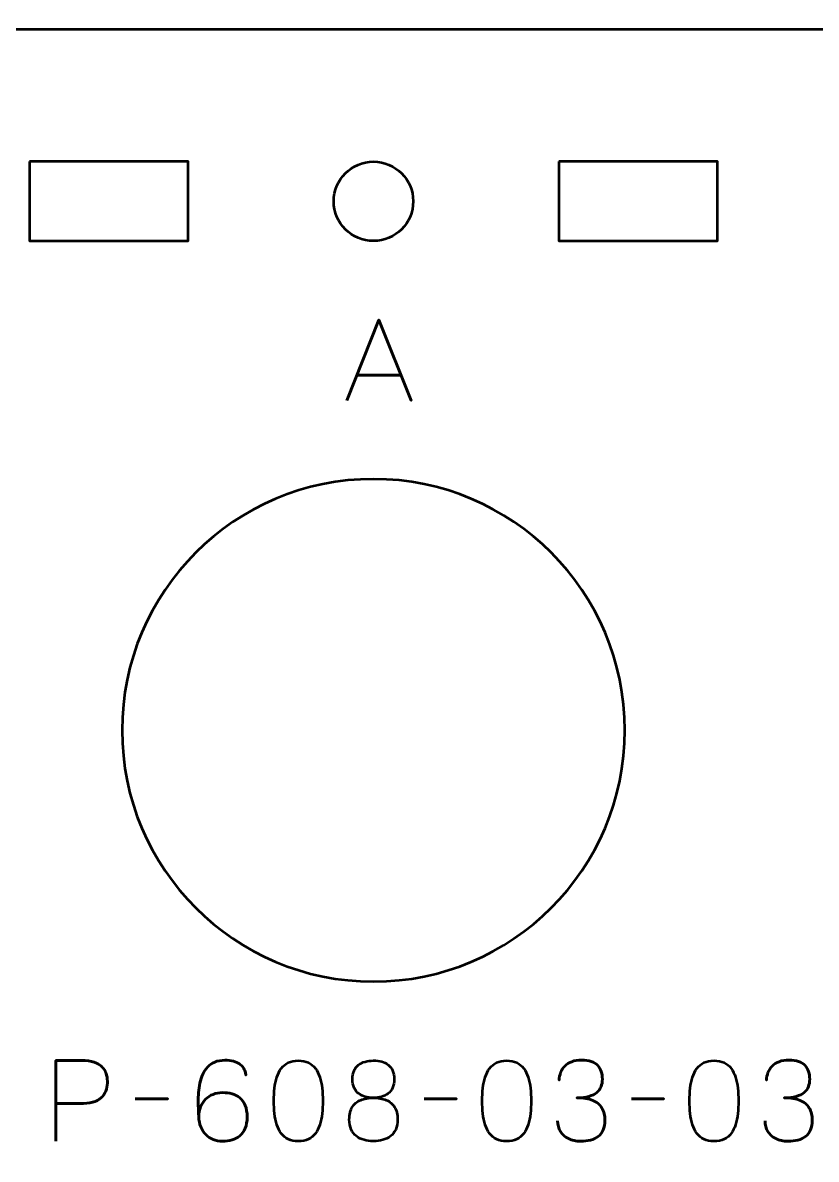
# Model space of a CAD drawing. Header units: centimetres. Extents: x -21 to 0, y -29.7 to 0.
# Drawn here: x -6.825 to -3.827, y -27.172 to -22.875 of the extents above; entities that cross this region are included whole.
import ezdxf

# ---------------------------------------------------------------- set-up
doc = ezdxf.new("R2010")
doc.units = ezdxf.units.CM
doc.header["$MEASUREMENT"] = 0
doc.layers.add('Layer 1', color=7, linetype='Continuous')

msp = doc.modelspace()

# ---------------------------------------------------------------- linework, layer by layer
at = {"layer": 'Layer 1', "lineweight": 53}
msp.add_ellipse((-5.49998, -23.55), major_axis=(0, 0.15), ratio=1, dxfattribs=at)
at = {"layer": 'Layer 1', "color": 1, "lineweight": 53}
msp.add_open_spline([(-21.00003, -29.19995), (-21.00003, -29.19995), (-21.00003, -1.69992), (-21.00003, -1.69992), (-21.00003, -1.69992), (-21.00003, -1.61709), (-20.93286, -1.54992), (-20.85003, -1.54992), (-20.85003, -1.54992), (-20.7672, -1.54992), (-20.70003, -1.48275), (-20.70003, -1.39992), (-20.70003, -1.39992), (-20.70003, -1.31709), (-20.7672, -1.24992), (-20.85003, -1.24992), (-20.85003, -1.24992), (-20.93286, -1.24992), (-21.00003, -1.18275), (-21.00003, -1.09992), (-21.00003, -1.09992), (-21.00003, -1.09992), (-21.00003, -0.49992), (-21.00003, -0.49992), (-21.00003, -0.49992), (-21.00003, -0.22295), (-20.77694, 0.00004), (-20.49994, 0.00004), (-20.49994, 0.00004), (-20.49994, 0.00004), (-0.50008, 0.00004), (-0.50008, 0.00004), (-0.50008, 0.00004), (-0.22294, 0.00004), (0.00002, -0.22295), (0.00002, -0.49992), (0.00002, -0.49992), (0.00002, -0.49992), (0.00002, -29.19995), (0.00002, -29.19995), (0.00002, -29.19995), (0.00002, -29.47695), (-0.22294, -29.70004), (-0.50008, -29.70004), (-0.50008, -29.70004), (-0.50008, -29.70004), (-20.49994, -29.70004), (-20.49994, -29.70004), (-20.49994, -29.70004), (-20.77694, -29.70004), (-21.00003, -29.47695), (-21.00003, -29.19995)], degree=3, knots=[0, 0, 0, 0, 0.0769231, 0.0769231, 0.0769231, 0.0769231, 0.1538462, 0.1538462, 0.1538462, 0.1538462, 0.2307692, 0.2307692, 0.2307692, 0.2307692, 0.3076923, 0.3076923, 0.3076923, 0.3076923, 0.3846154, 0.3846154, 0.3846154, 0.3846154, 0.4615385, 0.4615385, 0.4615385, 0.4615385, 0.5384615, 0.5384615, 0.5384615, 0.5384615, 0.6153846, 0.6153846, 0.6153846, 0.6153846, 0.6923077, 0.6923077, 0.6923077, 0.6923077, 0.7692308, 0.7692308, 0.7692308, 0.7692308, 0.8461538, 0.8461538, 0.8461538, 0.8461538, 0.9230769, 0.9230769, 0.9230769, 0.9230769, 1, 1, 1, 1], dxfattribs=at)
at = {"layer": 'Layer 1', "color": 3, "lineweight": 53}
msp.add_open_spline([(-7.64993, -22.89997), (-7.64993, -22.89997), (-3.35006, -22.89997), (-3.35006, -22.89997), (-3.35006, -22.89997), (-3.07292, -22.89997), (-2.84996, -23.12306), (-2.84996, -23.40006), (-2.84996, -23.40006), (-2.84996, -23.40006), (-2.84996, -27.69993), (-2.84996, -27.69993), (-2.84996, -27.69993), (-2.84996, -27.97707), (-3.07292, -28.20003), (-3.35006, -28.20003), (-3.35006, -28.20003), (-3.35006, -28.20003), (-7.64993, -28.20003), (-7.64993, -28.20003), (-7.64993, -28.20003), (-7.92693, -28.20003), (-8.15002, -27.97707), (-8.15002, -27.69993), (-8.15002, -27.69993), (-8.15002, -27.69993), (-8.15002, -23.40006), (-8.15002, -23.40006), (-8.15002, -23.40006), (-8.15002, -23.12306), (-7.92693, -22.89997), (-7.64993, -22.89997)], degree=3, knots=[0, 0, 0, 0, 0.125, 0.125, 0.125, 0.125, 0.25, 0.25, 0.25, 0.25, 0.375, 0.375, 0.375, 0.375, 0.5, 0.5, 0.5, 0.5, 0.625, 0.625, 0.625, 0.625, 0.75, 0.75, 0.75, 0.75, 0.875, 0.875, 0.875, 0.875, 1, 1, 1, 1], dxfattribs=at)
at = {"layer": 'Layer 1', "lineweight": 53}
for points in [[(-6.79998, -23.40006), (-6.79998, -23.40006), (-6.19997, -23.40006), (-6.19997, -23.40006), (-6.19997, -23.40006), (-6.19997, -23.40006), (-6.19997, -23.70007), (-6.19997, -23.70007), (-6.19997, -23.70007), (-6.19997, -23.70007), (-6.79998, -23.70007), (-6.79998, -23.70007), (-6.79998, -23.70007), (-6.79998, -23.70007), (-6.79998, -23.40006), (-6.79998, -23.40006)], [(-4.80001, -23.40006), (-4.80001, -23.40006), (-4.20001, -23.40006), (-4.20001, -23.40006), (-4.20001, -23.40006), (-4.20001, -23.40006), (-4.20001, -23.70007), (-4.20001, -23.70007), (-4.20001, -23.70007), (-4.20001, -23.70007), (-4.80001, -23.70007), (-4.80001, -23.70007), (-4.80001, -23.70007), (-4.80001, -23.70007), (-4.80001, -23.40006), (-4.80001, -23.40006)], [(-5.49999, -24.6), (-4.9754, -24.6), (-4.54999, -25.02541), (-4.54999, -25.55), (-4.54999, -25.55), (-4.54999, -26.07459), (-4.9754, -26.5), (-5.49999, -26.5), (-5.49999, -26.5), (-6.02458, -26.5), (-6.44999, -26.07459), (-6.44999, -25.55), (-6.44999, -25.55), (-6.44999, -25.02541), (-6.02458, -24.6), (-5.49999, -24.6)]]:
    msp.add_open_spline(points, degree=3, knots=[0, 0, 0, 0, 0.25, 0.25, 0.25, 0.25, 0.5, 0.5, 0.5, 0.5, 0.75, 0.75, 0.75, 0.75, 1, 1, 1, 1], dxfattribs=at)
at = {"layer": 'Layer 1', "color": 5, "lineweight": 53}
for points, knots in [([(-5.60015, -24.30342), (-5.60015, -24.30342), (-5.47908, -23.9982), (-5.47908, -23.9982), (-5.47908, -23.9982), (-5.47908, -23.9982), (-5.35758, -24.30342), (-5.35758, -24.30342), (-5.35758, -24.30342), (-5.35758, -24.30342), (-5.47908, -23.9982), (-5.47908, -23.9982), (-5.47908, -23.9982), (-5.47908, -23.9982), (-5.60015, -24.30342), (-5.60015, -24.30342)], [0, 0, 0, 0, 0.25, 0.25, 0.25, 0.25, 0.5, 0.5, 0.5, 0.5, 0.75, 0.75, 0.75, 0.75, 1, 1, 1, 1]), ([(-5.56205, -24.20732), (-5.56205, -24.20732), (-5.39611, -24.20732), (-5.39611, -24.20732), (-5.39611, -24.20732), (-5.39611, -24.20732), (-5.56205, -24.20732), (-5.56205, -24.20732)], [0, 0, 0, 0, 0.5, 0.5, 0.5, 0.5, 1, 1, 1, 1]), ([(-6.7008, -27.10342), (-6.7008, -27.10342), (-6.7008, -26.7982), (-6.7008, -26.7982), (-6.7008, -26.7982), (-6.7008, -26.7982), (-6.60343, -26.7982), (-6.60343, -26.7982), (-6.60343, -26.7982), (-6.58396, -26.79827), (-6.56795, -26.80046), (-6.55532, -26.80469), (-6.55532, -26.80469), (-6.54276, -26.80885), (-6.53288, -26.81464), (-6.52575, -26.82198), (-6.52575, -26.82198), (-6.51863, -26.82924), (-6.51355, -26.83757), (-6.51044, -26.84695), (-6.51044, -26.84695), (-6.50741, -26.85634), (-6.50565, -26.86614), (-6.50522, -26.87652), (-6.50522, -26.87652), (-6.50473, -26.88689), (-6.50593, -26.89705), (-6.50875, -26.90692), (-6.50875, -26.90692), (-6.51164, -26.9168), (-6.51651, -26.92576), (-6.5235, -26.93381), (-6.5235, -26.93381), (-6.53041, -26.94185), (-6.53979, -26.94827), (-6.55158, -26.953), (-6.55158, -26.953), (-6.56336, -26.95779), (-6.57796, -26.96019), (-6.59539, -26.96033), (-6.59539, -26.96033), (-6.59539, -26.96033), (-6.7008, -26.96033), (-6.7008, -26.96033), (-6.7008, -26.96033), (-6.7008, -26.96033), (-6.59539, -26.96033), (-6.59539, -26.96033), (-6.59539, -26.96033), (-6.57832, -26.96019), (-6.56385, -26.95779), (-6.55214, -26.953), (-6.55214, -26.953), (-6.54036, -26.94827), (-6.53097, -26.94185), (-6.52392, -26.93381), (-6.52392, -26.93381), (-6.51693, -26.92576), (-6.51192, -26.9168), (-6.50896, -26.90692), (-6.50896, -26.90692), (-6.506, -26.89705), (-6.50473, -26.88689), (-6.50522, -26.87652), (-6.50522, -26.87652), (-6.50565, -26.86614), (-6.50741, -26.85634), (-6.51058, -26.84695), (-6.51058, -26.84695), (-6.51369, -26.83757), (-6.51891, -26.82924), (-6.52604, -26.82198), (-6.52604, -26.82198), (-6.53323, -26.81464), (-6.54311, -26.80885), (-6.55567, -26.80469), (-6.55567, -26.80469), (-6.5683, -26.80046), (-6.58417, -26.79827), (-6.60343, -26.7982), (-6.60343, -26.7982), (-6.60343, -26.7982), (-6.7008, -26.7982), (-6.7008, -26.7982), (-6.7008, -26.7982), (-6.7008, -26.7982), (-6.7008, -27.10342), (-6.7008, -27.10342)], [0, 0, 0, 0, 0.0454545, 0.0454545, 0.0454545, 0.0454545, 0.0909091, 0.0909091, 0.0909091, 0.0909091, 0.1363636, 0.1363636, 0.1363636, 0.1363636, 0.1818182, 0.1818182, 0.1818182, 0.1818182, 0.2272727, 0.2272727, 0.2272727, 0.2272727, 0.2727273, 0.2727273, 0.2727273, 0.2727273, 0.3181818, 0.3181818, 0.3181818, 0.3181818, 0.3636364, 0.3636364, 0.3636364, 0.3636364, 0.4090909, 0.4090909, 0.4090909, 0.4090909, 0.4545455, 0.4545455, 0.4545455, 0.4545455, 0.5, 0.5, 0.5, 0.5, 0.5454545, 0.5454545, 0.5454545, 0.5454545, 0.5909091, 0.5909091, 0.5909091, 0.5909091, 0.6363636, 0.6363636, 0.6363636, 0.6363636, 0.6818182, 0.6818182, 0.6818182, 0.6818182, 0.7272727, 0.7272727, 0.7272727, 0.7272727, 0.7727273, 0.7727273, 0.7727273, 0.7727273, 0.8181818, 0.8181818, 0.8181818, 0.8181818, 0.8636364, 0.8636364, 0.8636364, 0.8636364, 0.9090909, 0.9090909, 0.9090909, 0.9090909, 0.9545455, 0.9545455, 0.9545455, 0.9545455, 1, 1, 1, 1]), ([(-6.16021, -27.01156), (-6.16014, -26.99773), (-6.15789, -26.98524), (-6.15337, -26.97395), (-6.15337, -26.97395), (-6.14893, -26.96273), (-6.14265, -26.95307), (-6.13453, -26.94495), (-6.13453, -26.94495), (-6.12649, -26.93691), (-6.11696, -26.9307), (-6.1061, -26.92633), (-6.1061, -26.92633), (-6.09523, -26.92195), (-6.08331, -26.91977), (-6.07047, -26.91969), (-6.07047, -26.91969), (-6.05756, -26.91962), (-6.04549, -26.92125), (-6.03427, -26.92449), (-6.03427, -26.92449), (-6.02305, -26.92767), (-6.01325, -26.93289), (-6.00471, -26.94009), (-6.00471, -26.94009), (-5.99617, -26.94721), (-5.98947, -26.95667), (-5.98467, -26.96845), (-5.98467, -26.96845), (-5.97988, -26.98023), (-5.97741, -26.99455), (-5.97734, -27.01156), (-5.97734, -27.01156), (-5.97741, -27.02856), (-5.97988, -27.04288), (-5.98467, -27.05467), (-5.98467, -27.05467), (-5.98947, -27.06645), (-5.99617, -27.0759), (-6.00471, -27.08303), (-6.00471, -27.08303), (-6.01325, -27.09023), (-6.02305, -27.09545), (-6.03427, -27.09862), (-6.03427, -27.09862), (-6.04549, -27.10187), (-6.05756, -27.10349), (-6.07047, -27.10342), (-6.07047, -27.10342), (-6.08331, -27.10335), (-6.09509, -27.10116), (-6.10589, -27.09679), (-6.10589, -27.09679), (-6.11661, -27.09241), (-6.12592, -27.0862), (-6.1339, -27.07809), (-6.1339, -27.07809), (-6.14187, -27.07005), (-6.14815, -27.06038), (-6.15266, -27.04909), (-6.15266, -27.04909), (-6.15725, -27.03787), (-6.15972, -27.02539), (-6.16021, -27.01156), (-6.16021, -27.01156), (-6.1605, -27.00457), (-6.16085, -26.99625), (-6.16134, -26.98658), (-6.16134, -26.98658), (-6.16184, -26.97684), (-6.16212, -26.96626), (-6.16219, -26.9549), (-6.16219, -26.9549), (-6.16226, -26.94347), (-6.16191, -26.93169), (-6.16099, -26.91962), (-6.16099, -26.91962), (-6.16014, -26.90749), (-6.15845, -26.89556), (-6.15598, -26.88378), (-6.15598, -26.88378), (-6.15351, -26.87207), (-6.14998, -26.86099), (-6.14533, -26.85062), (-6.14533, -26.85062), (-6.14067, -26.84025), (-6.13467, -26.83108), (-6.12726, -26.8231), (-6.12726, -26.8231), (-6.11979, -26.81513), (-6.11068, -26.80885), (-6.09989, -26.80427), (-6.09989, -26.80427), (-6.08909, -26.79975), (-6.07632, -26.79742), (-6.06158, -26.79735), (-6.06158, -26.79735), (-6.04874, -26.79742), (-6.03787, -26.79869), (-6.02884, -26.80116), (-6.02884, -26.80116), (-6.01981, -26.80363), (-6.0124, -26.80695), (-6.00647, -26.81104), (-6.00647, -26.81104), (-6.00062, -26.8152), (-5.99596, -26.81972), (-5.99258, -26.82473), (-5.99258, -26.82473), (-5.98919, -26.82967), (-5.98665, -26.83468), (-5.9851, -26.83969), (-5.9851, -26.83969), (-5.98347, -26.84469), (-5.98242, -26.84935), (-5.98199, -26.85366), (-5.98199, -26.85366), (-5.98242, -26.84935), (-5.98347, -26.84469), (-5.9851, -26.83969), (-5.9851, -26.83969), (-5.98665, -26.83468), (-5.98919, -26.82967), (-5.99258, -26.82473), (-5.99258, -26.82473), (-5.99596, -26.81972), (-6.00062, -26.8152), (-6.00647, -26.81104), (-6.00647, -26.81104), (-6.0124, -26.80695), (-6.01981, -26.80363), (-6.02884, -26.80116), (-6.02884, -26.80116), (-6.03787, -26.79869), (-6.04874, -26.79742), (-6.06158, -26.79735), (-6.06158, -26.79735), (-6.07632, -26.79742), (-6.08909, -26.79975), (-6.09989, -26.80427), (-6.09989, -26.80427), (-6.11068, -26.80885), (-6.11979, -26.81513), (-6.12726, -26.8231), (-6.12726, -26.8231), (-6.13467, -26.83108), (-6.14067, -26.84025), (-6.14533, -26.85062), (-6.14533, -26.85062), (-6.14998, -26.86099), (-6.15351, -26.87207), (-6.15598, -26.88378), (-6.15598, -26.88378), (-6.15845, -26.89556), (-6.16014, -26.90749), (-6.16099, -26.91962), (-6.16099, -26.91962), (-6.16191, -26.93169), (-6.16226, -26.94347), (-6.16219, -26.9549), (-6.16219, -26.9549), (-6.16212, -26.96626), (-6.16184, -26.97684), (-6.16134, -26.98658), (-6.16134, -26.98658), (-6.16085, -26.99625), (-6.1605, -27.00457), (-6.16021, -27.01156), (-6.16021, -27.01156), (-6.15972, -27.02539), (-6.15725, -27.03787), (-6.15266, -27.04909), (-6.15266, -27.04909), (-6.14815, -27.06038), (-6.14187, -27.07005), (-6.1339, -27.07809), (-6.1339, -27.07809), (-6.12592, -27.0862), (-6.11661, -27.09241), (-6.10589, -27.09679), (-6.10589, -27.09679), (-6.09509, -27.10116), (-6.08331, -27.10335), (-6.07047, -27.10342), (-6.07047, -27.10342), (-6.05756, -27.10349), (-6.04549, -27.10187), (-6.03427, -27.09862), (-6.03427, -27.09862), (-6.02305, -27.09545), (-6.01325, -27.09023), (-6.00471, -27.08303), (-6.00471, -27.08303), (-5.99617, -27.0759), (-5.98947, -27.06645), (-5.98467, -27.05467), (-5.98467, -27.05467), (-5.97988, -27.04288), (-5.97741, -27.02856), (-5.97734, -27.01156), (-5.97734, -27.01156), (-5.97741, -26.99455), (-5.97988, -26.98023), (-5.98467, -26.96845), (-5.98467, -26.96845), (-5.98947, -26.95667), (-5.99617, -26.94721), (-6.00471, -26.94009), (-6.00471, -26.94009), (-6.01325, -26.93289), (-6.02305, -26.92767), (-6.03427, -26.92449), (-6.03427, -26.92449), (-6.04549, -26.92125), (-6.05756, -26.91962), (-6.07047, -26.91969), (-6.07047, -26.91969), (-6.08331, -26.91977), (-6.09523, -26.92195), (-6.1061, -26.92633), (-6.1061, -26.92633), (-6.11696, -26.9307), (-6.12649, -26.93691), (-6.13453, -26.94495), (-6.13453, -26.94495), (-6.14265, -26.95307), (-6.14893, -26.96273), (-6.15337, -26.97395), (-6.15337, -26.97395), (-6.15789, -26.98524), (-6.16014, -26.99773), (-6.16021, -27.01156)], [0, 0, 0, 0, 0.0172414, 0.0172414, 0.0172414, 0.0172414, 0.0344828, 0.0344828, 0.0344828, 0.0344828, 0.0517241, 0.0517241, 0.0517241, 0.0517241, 0.0689655, 0.0689655, 0.0689655, 0.0689655, 0.0862069, 0.0862069, 0.0862069, 0.0862069, 0.1034483, 0.1034483, 0.1034483, 0.1034483, 0.1206897, 0.1206897, 0.1206897, 0.1206897, 0.137931, 0.137931, 0.137931, 0.137931, 0.1551724, 0.1551724, 0.1551724, 0.1551724, 0.1724138, 0.1724138, 0.1724138, 0.1724138, 0.1896552, 0.1896552, 0.1896552, 0.1896552, 0.2068966, 0.2068966, 0.2068966, 0.2068966, 0.2241379, 0.2241379, 0.2241379, 0.2241379, 0.2413793, 0.2413793, 0.2413793, 0.2413793, 0.2586207, 0.2586207, 0.2586207, 0.2586207, 0.2758621, 0.2758621, 0.2758621, 0.2758621, 0.2931034, 0.2931034, 0.2931034, 0.2931034, 0.3103448, 0.3103448, 0.3103448, 0.3103448, 0.3275862, 0.3275862, 0.3275862, 0.3275862, 0.3448276, 0.3448276, 0.3448276, 0.3448276, 0.362069, 0.362069, 0.362069, 0.362069, 0.3793103, 0.3793103, 0.3793103, 0.3793103, 0.3965517, 0.3965517, 0.3965517, 0.3965517, 0.4137931, 0.4137931, 0.4137931, 0.4137931, 0.4310345, 0.4310345, 0.4310345, 0.4310345, 0.4482759, 0.4482759, 0.4482759, 0.4482759, 0.4655172, 0.4655172, 0.4655172, 0.4655172, 0.4827586, 0.4827586, 0.4827586, 0.4827586, 0.5, 0.5, 0.5, 0.5, 0.5172414, 0.5172414, 0.5172414, 0.5172414, 0.5344828, 0.5344828, 0.5344828, 0.5344828, 0.5517241, 0.5517241, 0.5517241, 0.5517241, 0.5689655, 0.5689655, 0.5689655, 0.5689655, 0.5862069, 0.5862069, 0.5862069, 0.5862069, 0.6034483, 0.6034483, 0.6034483, 0.6034483, 0.6206897, 0.6206897, 0.6206897, 0.6206897, 0.637931, 0.637931, 0.637931, 0.637931, 0.6551724, 0.6551724, 0.6551724, 0.6551724, 0.6724138, 0.6724138, 0.6724138, 0.6724138, 0.6896552, 0.6896552, 0.6896552, 0.6896552, 0.7068966, 0.7068966, 0.7068966, 0.7068966, 0.7241379, 0.7241379, 0.7241379, 0.7241379, 0.7413793, 0.7413793, 0.7413793, 0.7413793, 0.7586207, 0.7586207, 0.7586207, 0.7586207, 0.7758621, 0.7758621, 0.7758621, 0.7758621, 0.7931034, 0.7931034, 0.7931034, 0.7931034, 0.8103448, 0.8103448, 0.8103448, 0.8103448, 0.8275862, 0.8275862, 0.8275862, 0.8275862, 0.8448276, 0.8448276, 0.8448276, 0.8448276, 0.862069, 0.862069, 0.862069, 0.862069, 0.8793103, 0.8793103, 0.8793103, 0.8793103, 0.8965517, 0.8965517, 0.8965517, 0.8965517, 0.9137931, 0.9137931, 0.9137931, 0.9137931, 0.9310345, 0.9310345, 0.9310345, 0.9310345, 0.9482759, 0.9482759, 0.9482759, 0.9482759, 0.9655172, 0.9655172, 0.9655172, 0.9655172, 0.9827586, 0.9827586, 0.9827586, 0.9827586, 1, 1, 1, 1]), ([(-5.78387, -27.10342), (-5.76906, -27.10335), (-5.75629, -27.10074), (-5.74563, -27.09566), (-5.74563, -27.09566), (-5.73505, -27.09058), (-5.72623, -27.08331), (-5.71918, -27.07407), (-5.71918, -27.07407), (-5.71219, -27.06476), (-5.70669, -27.05375), (-5.7026, -27.04105), (-5.7026, -27.04105), (-5.69857, -27.02835), (-5.69568, -27.01445), (-5.69406, -26.99921), (-5.69406, -26.99921), (-5.69236, -26.98397), (-5.69152, -26.96795), (-5.69159, -26.95102), (-5.69159, -26.95102), (-5.69152, -26.93416), (-5.69236, -26.91814), (-5.69406, -26.90297), (-5.69406, -26.90297), (-5.69568, -26.8878), (-5.69857, -26.87383), (-5.7026, -26.86113), (-5.7026, -26.86113), (-5.70669, -26.8485), (-5.71219, -26.8375), (-5.71918, -26.82811), (-5.71918, -26.82811), (-5.72623, -26.8188), (-5.73505, -26.81153), (-5.74563, -26.80645), (-5.74563, -26.80645), (-5.75629, -26.8013), (-5.76906, -26.79869), (-5.78387, -26.79862), (-5.78387, -26.79862), (-5.79869, -26.79869), (-5.81146, -26.8013), (-5.82212, -26.80645), (-5.82212, -26.80645), (-5.8327, -26.81153), (-5.84152, -26.8188), (-5.84857, -26.82811), (-5.84857, -26.82811), (-5.85556, -26.8375), (-5.86106, -26.8485), (-5.86515, -26.86113), (-5.86515, -26.86113), (-5.86918, -26.87383), (-5.87207, -26.8878), (-5.87369, -26.90297), (-5.87369, -26.90297), (-5.87538, -26.91814), (-5.87623, -26.93416), (-5.87616, -26.95102), (-5.87616, -26.95102), (-5.87623, -26.96795), (-5.87538, -26.98397), (-5.87369, -26.99921), (-5.87369, -26.99921), (-5.87207, -27.01445), (-5.86918, -27.02835), (-5.86515, -27.04105), (-5.86515, -27.04105), (-5.86106, -27.05375), (-5.85556, -27.06476), (-5.84857, -27.07407), (-5.84857, -27.07407), (-5.84152, -27.08331), (-5.8327, -27.09058), (-5.82212, -27.09566), (-5.82212, -27.09566), (-5.81146, -27.10074), (-5.79869, -27.10335), (-5.78387, -27.10342)], [0, 0, 0, 0, 0.05, 0.05, 0.05, 0.05, 0.1, 0.1, 0.1, 0.1, 0.15, 0.15, 0.15, 0.15, 0.2, 0.2, 0.2, 0.2, 0.25, 0.25, 0.25, 0.25, 0.3, 0.3, 0.3, 0.3, 0.35, 0.35, 0.35, 0.35, 0.4, 0.4, 0.4, 0.4, 0.45, 0.45, 0.45, 0.45, 0.5, 0.5, 0.5, 0.5, 0.55, 0.55, 0.55, 0.55, 0.6, 0.6, 0.6, 0.6, 0.65, 0.65, 0.65, 0.65, 0.7, 0.7, 0.7, 0.7, 0.75, 0.75, 0.75, 0.75, 0.8, 0.8, 0.8, 0.8, 0.85, 0.85, 0.85, 0.85, 0.9, 0.9, 0.9, 0.9, 0.95, 0.95, 0.95, 0.95, 1, 1, 1, 1]), ([(-5.78387, -27.10342), (-5.76906, -27.10335), (-5.75629, -27.10074), (-5.74563, -27.09566), (-5.74563, -27.09566), (-5.73505, -27.09058), (-5.72623, -27.08331), (-5.71918, -27.07407), (-5.71918, -27.07407), (-5.71219, -27.06476), (-5.70669, -27.05375), (-5.7026, -27.04105), (-5.7026, -27.04105), (-5.69857, -27.02835), (-5.69568, -27.01445), (-5.69406, -26.99921), (-5.69406, -26.99921), (-5.69236, -26.98397), (-5.69152, -26.96795), (-5.69159, -26.95102), (-5.69159, -26.95102), (-5.69152, -26.93416), (-5.69236, -26.91814), (-5.69406, -26.90297), (-5.69406, -26.90297), (-5.69568, -26.8878), (-5.69857, -26.87383), (-5.7026, -26.86113), (-5.7026, -26.86113), (-5.70669, -26.8485), (-5.71219, -26.8375), (-5.71918, -26.82811), (-5.71918, -26.82811), (-5.72623, -26.8188), (-5.73505, -26.81153), (-5.74563, -26.80645), (-5.74563, -26.80645), (-5.75629, -26.8013), (-5.76906, -26.79869), (-5.78387, -26.79862), (-5.78387, -26.79862), (-5.79869, -26.79869), (-5.81146, -26.8013), (-5.82212, -26.80645), (-5.82212, -26.80645), (-5.8327, -26.81153), (-5.84152, -26.8188), (-5.84857, -26.82811), (-5.84857, -26.82811), (-5.85556, -26.8375), (-5.86106, -26.8485), (-5.86515, -26.86113), (-5.86515, -26.86113), (-5.86918, -26.87383), (-5.87207, -26.8878), (-5.87369, -26.90297), (-5.87369, -26.90297), (-5.87538, -26.91814), (-5.87623, -26.93416), (-5.87616, -26.95102), (-5.87616, -26.95102), (-5.87623, -26.96795), (-5.87538, -26.98397), (-5.87369, -26.99921), (-5.87369, -26.99921), (-5.87207, -27.01445), (-5.86918, -27.02835), (-5.86515, -27.04105), (-5.86515, -27.04105), (-5.86106, -27.05375), (-5.85556, -27.06476), (-5.84857, -27.07407), (-5.84857, -27.07407), (-5.84152, -27.08331), (-5.8327, -27.09058), (-5.82212, -27.09566), (-5.82212, -27.09566), (-5.81146, -27.10074), (-5.79869, -27.10335), (-5.78387, -27.10342)], [0, 0, 0, 0, 0.05, 0.05, 0.05, 0.05, 0.1, 0.1, 0.1, 0.1, 0.15, 0.15, 0.15, 0.15, 0.2, 0.2, 0.2, 0.2, 0.25, 0.25, 0.25, 0.25, 0.3, 0.3, 0.3, 0.3, 0.35, 0.35, 0.35, 0.35, 0.4, 0.4, 0.4, 0.4, 0.45, 0.45, 0.45, 0.45, 0.5, 0.5, 0.5, 0.5, 0.55, 0.55, 0.55, 0.55, 0.6, 0.6, 0.6, 0.6, 0.65, 0.65, 0.65, 0.65, 0.7, 0.7, 0.7, 0.7, 0.75, 0.75, 0.75, 0.75, 0.8, 0.8, 0.8, 0.8, 0.85, 0.85, 0.85, 0.85, 0.9, 0.9, 0.9, 0.9, 0.95, 0.95, 0.95, 0.95, 1, 1, 1, 1]), ([(-5.50024, -26.93959), (-5.48938, -26.93959), (-5.47922, -26.93832), (-5.46969, -26.93578), (-5.46969, -26.93578), (-5.46024, -26.93317), (-5.45191, -26.92908), (-5.44465, -26.9235), (-5.44465, -26.9235), (-5.43745, -26.91793), (-5.43181, -26.91066), (-5.42771, -26.9017), (-5.42771, -26.9017), (-5.42362, -26.89281), (-5.42158, -26.88202), (-5.42151, -26.86932), (-5.42151, -26.86932), (-5.42158, -26.85662), (-5.42355, -26.84575), (-5.42743, -26.83672), (-5.42743, -26.83672), (-5.43131, -26.82769), (-5.43682, -26.82028), (-5.44387, -26.81457), (-5.44387, -26.81457), (-5.45093, -26.80892), (-5.45925, -26.80476), (-5.46885, -26.80215), (-5.46885, -26.80215), (-5.47837, -26.79954), (-5.48889, -26.79841), (-5.50024, -26.79862), (-5.50024, -26.79862), (-5.5116, -26.79876), (-5.52212, -26.80025), (-5.53164, -26.80286), (-5.53164, -26.80286), (-5.54124, -26.80554), (-5.54956, -26.80963), (-5.55662, -26.8152), (-5.55662, -26.8152), (-5.56367, -26.82078), (-5.56918, -26.82804), (-5.57306, -26.83693), (-5.57306, -26.83693), (-5.57694, -26.84589), (-5.57891, -26.85662), (-5.57898, -26.86932), (-5.57898, -26.86932), (-5.57891, -26.88202), (-5.57687, -26.89281), (-5.57277, -26.9017), (-5.57277, -26.9017), (-5.56868, -26.91066), (-5.56304, -26.91793), (-5.55577, -26.9235), (-5.55577, -26.9235), (-5.54857, -26.92908), (-5.54025, -26.93317), (-5.53079, -26.93578), (-5.53079, -26.93578), (-5.52127, -26.93832), (-5.51111, -26.93959), (-5.50024, -26.93959)], [0, 0, 0, 0, 0.0625, 0.0625, 0.0625, 0.0625, 0.125, 0.125, 0.125, 0.125, 0.1875, 0.1875, 0.1875, 0.1875, 0.25, 0.25, 0.25, 0.25, 0.3125, 0.3125, 0.3125, 0.3125, 0.375, 0.375, 0.375, 0.375, 0.4375, 0.4375, 0.4375, 0.4375, 0.5, 0.5, 0.5, 0.5, 0.5625, 0.5625, 0.5625, 0.5625, 0.625, 0.625, 0.625, 0.625, 0.6875, 0.6875, 0.6875, 0.6875, 0.75, 0.75, 0.75, 0.75, 0.8125, 0.8125, 0.8125, 0.8125, 0.875, 0.875, 0.875, 0.875, 0.9375, 0.9375, 0.9375, 0.9375, 1, 1, 1, 1]), ([(-5.50024, -26.93959), (-5.48938, -26.93959), (-5.47922, -26.93832), (-5.46969, -26.93578), (-5.46969, -26.93578), (-5.46024, -26.93317), (-5.45191, -26.92908), (-5.44465, -26.9235), (-5.44465, -26.9235), (-5.43745, -26.91793), (-5.43181, -26.91066), (-5.42771, -26.9017), (-5.42771, -26.9017), (-5.42362, -26.89281), (-5.42158, -26.88202), (-5.42151, -26.86932), (-5.42151, -26.86932), (-5.42158, -26.85662), (-5.42355, -26.84575), (-5.42743, -26.83672), (-5.42743, -26.83672), (-5.43131, -26.82769), (-5.43682, -26.82028), (-5.44387, -26.81457), (-5.44387, -26.81457), (-5.45093, -26.80892), (-5.45925, -26.80476), (-5.46885, -26.80215), (-5.46885, -26.80215), (-5.47837, -26.79954), (-5.48889, -26.79841), (-5.50024, -26.79862), (-5.50024, -26.79862), (-5.5116, -26.79876), (-5.52212, -26.80025), (-5.53164, -26.80286), (-5.53164, -26.80286), (-5.54124, -26.80554), (-5.54956, -26.80963), (-5.55662, -26.8152), (-5.55662, -26.8152), (-5.56367, -26.82078), (-5.56918, -26.82804), (-5.57306, -26.83693), (-5.57306, -26.83693), (-5.57694, -26.84589), (-5.57891, -26.85662), (-5.57898, -26.86932), (-5.57898, -26.86932), (-5.57891, -26.88202), (-5.57687, -26.89281), (-5.57277, -26.9017), (-5.57277, -26.9017), (-5.56868, -26.91066), (-5.56304, -26.91793), (-5.55577, -26.9235), (-5.55577, -26.9235), (-5.54857, -26.92908), (-5.54025, -26.93317), (-5.53079, -26.93578), (-5.53079, -26.93578), (-5.52127, -26.93832), (-5.51111, -26.93959), (-5.50024, -26.93959)], [0, 0, 0, 0, 0.0625, 0.0625, 0.0625, 0.0625, 0.125, 0.125, 0.125, 0.125, 0.1875, 0.1875, 0.1875, 0.1875, 0.25, 0.25, 0.25, 0.25, 0.3125, 0.3125, 0.3125, 0.3125, 0.375, 0.375, 0.375, 0.375, 0.4375, 0.4375, 0.4375, 0.4375, 0.5, 0.5, 0.5, 0.5, 0.5625, 0.5625, 0.5625, 0.5625, 0.625, 0.625, 0.625, 0.625, 0.6875, 0.6875, 0.6875, 0.6875, 0.75, 0.75, 0.75, 0.75, 0.8125, 0.8125, 0.8125, 0.8125, 0.875, 0.875, 0.875, 0.875, 0.9375, 0.9375, 0.9375, 0.9375, 1, 1, 1, 1]), ([(-4.99648, -27.10342), (-4.98167, -27.10335), (-4.9689, -27.10074), (-4.95824, -27.09566), (-4.95824, -27.09566), (-4.94766, -27.09058), (-4.93884, -27.08331), (-4.93179, -27.07407), (-4.93179, -27.07407), (-4.9248, -27.06476), (-4.9193, -27.05375), (-4.91521, -27.04105), (-4.91521, -27.04105), (-4.91118, -27.02835), (-4.90829, -27.01445), (-4.90667, -26.99921), (-4.90667, -26.99921), (-4.90497, -26.98397), (-4.90413, -26.96795), (-4.9042, -26.95102), (-4.9042, -26.95102), (-4.90413, -26.93416), (-4.90497, -26.91814), (-4.90667, -26.90297), (-4.90667, -26.90297), (-4.90829, -26.8878), (-4.91118, -26.87383), (-4.91521, -26.86113), (-4.91521, -26.86113), (-4.9193, -26.8485), (-4.9248, -26.8375), (-4.93179, -26.82811), (-4.93179, -26.82811), (-4.93884, -26.8188), (-4.94766, -26.81153), (-4.95824, -26.80645), (-4.95824, -26.80645), (-4.9689, -26.8013), (-4.98167, -26.79869), (-4.99648, -26.79862), (-4.99648, -26.79862), (-5.0113, -26.79869), (-5.02407, -26.8013), (-5.03473, -26.80645), (-5.03473, -26.80645), (-5.04531, -26.81153), (-5.05413, -26.8188), (-5.06118, -26.82811), (-5.06118, -26.82811), (-5.06817, -26.8375), (-5.07367, -26.8485), (-5.07776, -26.86113), (-5.07776, -26.86113), (-5.08179, -26.87383), (-5.08468, -26.8878), (-5.0863, -26.90297), (-5.0863, -26.90297), (-5.08799, -26.91814), (-5.08884, -26.93416), (-5.08877, -26.95102), (-5.08877, -26.95102), (-5.08884, -26.96795), (-5.08799, -26.98397), (-5.0863, -26.99921), (-5.0863, -26.99921), (-5.08468, -27.01445), (-5.08179, -27.02835), (-5.07776, -27.04105), (-5.07776, -27.04105), (-5.07367, -27.05375), (-5.06817, -27.06476), (-5.06118, -27.07407), (-5.06118, -27.07407), (-5.05413, -27.08331), (-5.04531, -27.09058), (-5.03473, -27.09566), (-5.03473, -27.09566), (-5.02407, -27.10074), (-5.0113, -27.10335), (-4.99648, -27.10342)], [0, 0, 0, 0, 0.05, 0.05, 0.05, 0.05, 0.1, 0.1, 0.1, 0.1, 0.15, 0.15, 0.15, 0.15, 0.2, 0.2, 0.2, 0.2, 0.25, 0.25, 0.25, 0.25, 0.3, 0.3, 0.3, 0.3, 0.35, 0.35, 0.35, 0.35, 0.4, 0.4, 0.4, 0.4, 0.45, 0.45, 0.45, 0.45, 0.5, 0.5, 0.5, 0.5, 0.55, 0.55, 0.55, 0.55, 0.6, 0.6, 0.6, 0.6, 0.65, 0.65, 0.65, 0.65, 0.7, 0.7, 0.7, 0.7, 0.75, 0.75, 0.75, 0.75, 0.8, 0.8, 0.8, 0.8, 0.85, 0.85, 0.85, 0.85, 0.9, 0.9, 0.9, 0.9, 0.95, 0.95, 0.95, 0.95, 1, 1, 1, 1]), ([(-4.99648, -27.10342), (-4.98167, -27.10335), (-4.9689, -27.10074), (-4.95824, -27.09566), (-4.95824, -27.09566), (-4.94766, -27.09058), (-4.93884, -27.08331), (-4.93179, -27.07407), (-4.93179, -27.07407), (-4.9248, -27.06476), (-4.9193, -27.05375), (-4.91521, -27.04105), (-4.91521, -27.04105), (-4.91118, -27.02835), (-4.90829, -27.01445), (-4.90667, -26.99921), (-4.90667, -26.99921), (-4.90497, -26.98397), (-4.90413, -26.96795), (-4.9042, -26.95102), (-4.9042, -26.95102), (-4.90413, -26.93416), (-4.90497, -26.91814), (-4.90667, -26.90297), (-4.90667, -26.90297), (-4.90829, -26.8878), (-4.91118, -26.87383), (-4.91521, -26.86113), (-4.91521, -26.86113), (-4.9193, -26.8485), (-4.9248, -26.8375), (-4.93179, -26.82811), (-4.93179, -26.82811), (-4.93884, -26.8188), (-4.94766, -26.81153), (-4.95824, -26.80645), (-4.95824, -26.80645), (-4.9689, -26.8013), (-4.98167, -26.79869), (-4.99648, -26.79862), (-4.99648, -26.79862), (-5.0113, -26.79869), (-5.02407, -26.8013), (-5.03473, -26.80645), (-5.03473, -26.80645), (-5.04531, -26.81153), (-5.05413, -26.8188), (-5.06118, -26.82811), (-5.06118, -26.82811), (-5.06817, -26.8375), (-5.07367, -26.8485), (-5.07776, -26.86113), (-5.07776, -26.86113), (-5.08179, -26.87383), (-5.08468, -26.8878), (-5.0863, -26.90297), (-5.0863, -26.90297), (-5.08799, -26.91814), (-5.08884, -26.93416), (-5.08877, -26.95102), (-5.08877, -26.95102), (-5.08884, -26.96795), (-5.08799, -26.98397), (-5.0863, -26.99921), (-5.0863, -26.99921), (-5.08468, -27.01445), (-5.08179, -27.02835), (-5.07776, -27.04105), (-5.07776, -27.04105), (-5.07367, -27.05375), (-5.06817, -27.06476), (-5.06118, -27.07407), (-5.06118, -27.07407), (-5.05413, -27.08331), (-5.04531, -27.09058), (-5.03473, -27.09566), (-5.03473, -27.09566), (-5.02407, -27.10074), (-5.0113, -27.10335), (-4.99648, -27.10342)], [0, 0, 0, 0, 0.05, 0.05, 0.05, 0.05, 0.1, 0.1, 0.1, 0.1, 0.15, 0.15, 0.15, 0.15, 0.2, 0.2, 0.2, 0.2, 0.25, 0.25, 0.25, 0.25, 0.3, 0.3, 0.3, 0.3, 0.35, 0.35, 0.35, 0.35, 0.4, 0.4, 0.4, 0.4, 0.45, 0.45, 0.45, 0.45, 0.5, 0.5, 0.5, 0.5, 0.55, 0.55, 0.55, 0.55, 0.6, 0.6, 0.6, 0.6, 0.65, 0.65, 0.65, 0.65, 0.7, 0.7, 0.7, 0.7, 0.75, 0.75, 0.75, 0.75, 0.8, 0.8, 0.8, 0.8, 0.85, 0.85, 0.85, 0.85, 0.9, 0.9, 0.9, 0.9, 0.95, 0.95, 0.95, 0.95, 1, 1, 1, 1]), ([(-4.80387, -27.0268), (-4.8038, -27.04204), (-4.80027, -27.0553), (-4.79329, -27.0668), (-4.79329, -27.0668), (-4.7863, -27.07823), (-4.77635, -27.08719), (-4.76337, -27.09361), (-4.76337, -27.09361), (-4.75039, -27.10003), (-4.7348, -27.10328), (-4.71666, -27.10342), (-4.71666, -27.10342), (-4.70305, -27.10342), (-4.6907, -27.10201), (-4.67948, -27.09905), (-4.67948, -27.09905), (-4.66833, -27.09608), (-4.65874, -27.0915), (-4.65062, -27.08522), (-4.65062, -27.08522), (-4.64251, -27.07894), (-4.6363, -27.07082), (-4.63186, -27.06095), (-4.63186, -27.06095), (-4.62748, -27.051), (-4.6253, -27.03907), (-4.62523, -27.0251), (-4.62523, -27.0251), (-4.62515, -27.00648), (-4.62896, -26.99074), (-4.63651, -26.97797), (-4.63651, -26.97797), (-4.64406, -26.9652), (-4.65578, -26.95561), (-4.67151, -26.94905), (-4.67151, -26.94905), (-4.68724, -26.94248), (-4.70742, -26.93917), (-4.7319, -26.93917), (-4.7319, -26.93917), (-4.71363, -26.93924), (-4.69832, -26.93755), (-4.68583, -26.93409), (-4.68583, -26.93409), (-4.67341, -26.93063), (-4.66347, -26.92576), (-4.65599, -26.91941), (-4.65599, -26.91941), (-4.64851, -26.91313), (-4.64308, -26.90565), (-4.63983, -26.89705), (-4.63983, -26.89705), (-4.63651, -26.88851), (-4.63489, -26.87913), (-4.63496, -26.8689), (-4.63496, -26.8689), (-4.63489, -26.85866), (-4.6363, -26.84921), (-4.63912, -26.84046), (-4.63912, -26.84046), (-4.64188, -26.83171), (-4.64639, -26.82402), (-4.65253, -26.81746), (-4.65253, -26.81746), (-4.65867, -26.8109), (-4.66678, -26.80575), (-4.67673, -26.80208), (-4.67673, -26.80208), (-4.68675, -26.79841), (-4.69896, -26.79658), (-4.71328, -26.79651), (-4.71328, -26.79651), (-4.72753, -26.79658), (-4.74002, -26.79869), (-4.7506, -26.80279), (-4.7506, -26.80279), (-4.76126, -26.80688), (-4.77, -26.81245), (-4.77706, -26.81958), (-4.77706, -26.81958), (-4.78404, -26.8267), (-4.78927, -26.83482), (-4.79272, -26.84399), (-4.79272, -26.84399), (-4.79625, -26.85316), (-4.79794, -26.8629), (-4.79794, -26.87313), (-4.79794, -26.87313), (-4.79794, -26.8629), (-4.79625, -26.85316), (-4.79272, -26.84399), (-4.79272, -26.84399), (-4.78927, -26.83482), (-4.78404, -26.8267), (-4.77706, -26.81958), (-4.77706, -26.81958), (-4.77, -26.81245), (-4.76126, -26.80688), (-4.7506, -26.80279), (-4.7506, -26.80279), (-4.74002, -26.79869), (-4.72753, -26.79658), (-4.71328, -26.79651), (-4.71328, -26.79651), (-4.69896, -26.79658), (-4.68675, -26.79841), (-4.67673, -26.80208), (-4.67673, -26.80208), (-4.66678, -26.80575), (-4.65867, -26.8109), (-4.65253, -26.81746), (-4.65253, -26.81746), (-4.64639, -26.82402), (-4.64188, -26.83171), (-4.63912, -26.84046), (-4.63912, -26.84046), (-4.6363, -26.84921), (-4.63489, -26.85866), (-4.63496, -26.8689), (-4.63496, -26.8689), (-4.63489, -26.87913), (-4.63651, -26.88851), (-4.63983, -26.89705), (-4.63983, -26.89705), (-4.64308, -26.90565), (-4.64851, -26.91313), (-4.65599, -26.91941), (-4.65599, -26.91941), (-4.66347, -26.92576), (-4.67341, -26.93063), (-4.68583, -26.93409), (-4.68583, -26.93409), (-4.69832, -26.93755), (-4.71363, -26.93924), (-4.7319, -26.93917), (-4.7319, -26.93917), (-4.70742, -26.93917), (-4.68724, -26.94248), (-4.67151, -26.94905), (-4.67151, -26.94905), (-4.65578, -26.95561), (-4.64406, -26.9652), (-4.63651, -26.97797), (-4.63651, -26.97797), (-4.62896, -26.99074), (-4.62515, -27.00648), (-4.62523, -27.0251), (-4.62523, -27.0251), (-4.6253, -27.03907), (-4.62748, -27.051), (-4.63186, -27.06095), (-4.63186, -27.06095), (-4.6363, -27.07082), (-4.64251, -27.07894), (-4.65062, -27.08522), (-4.65062, -27.08522), (-4.65874, -27.0915), (-4.66833, -27.09608), (-4.67948, -27.09905), (-4.67948, -27.09905), (-4.6907, -27.10201), (-4.70305, -27.10342), (-4.71666, -27.10342), (-4.71666, -27.10342), (-4.7348, -27.10328), (-4.75039, -27.10003), (-4.76337, -27.09361), (-4.76337, -27.09361), (-4.77635, -27.08719), (-4.7863, -27.07823), (-4.79329, -27.0668), (-4.79329, -27.0668), (-4.80027, -27.0553), (-4.8038, -27.04204), (-4.80387, -27.0268)], [0, 0, 0, 0, 0.0227273, 0.0227273, 0.0227273, 0.0227273, 0.0454545, 0.0454545, 0.0454545, 0.0454545, 0.0681818, 0.0681818, 0.0681818, 0.0681818, 0.0909091, 0.0909091, 0.0909091, 0.0909091, 0.1136364, 0.1136364, 0.1136364, 0.1136364, 0.1363636, 0.1363636, 0.1363636, 0.1363636, 0.1590909, 0.1590909, 0.1590909, 0.1590909, 0.1818182, 0.1818182, 0.1818182, 0.1818182, 0.2045455, 0.2045455, 0.2045455, 0.2045455, 0.2272727, 0.2272727, 0.2272727, 0.2272727, 0.25, 0.25, 0.25, 0.25, 0.2727273, 0.2727273, 0.2727273, 0.2727273, 0.2954545, 0.2954545, 0.2954545, 0.2954545, 0.3181818, 0.3181818, 0.3181818, 0.3181818, 0.3409091, 0.3409091, 0.3409091, 0.3409091, 0.3636364, 0.3636364, 0.3636364, 0.3636364, 0.3863636, 0.3863636, 0.3863636, 0.3863636, 0.4090909, 0.4090909, 0.4090909, 0.4090909, 0.4318182, 0.4318182, 0.4318182, 0.4318182, 0.4545455, 0.4545455, 0.4545455, 0.4545455, 0.4772727, 0.4772727, 0.4772727, 0.4772727, 0.5, 0.5, 0.5, 0.5, 0.5227273, 0.5227273, 0.5227273, 0.5227273, 0.5454545, 0.5454545, 0.5454545, 0.5454545, 0.5681818, 0.5681818, 0.5681818, 0.5681818, 0.5909091, 0.5909091, 0.5909091, 0.5909091, 0.6136364, 0.6136364, 0.6136364, 0.6136364, 0.6363636, 0.6363636, 0.6363636, 0.6363636, 0.6590909, 0.6590909, 0.6590909, 0.6590909, 0.6818182, 0.6818182, 0.6818182, 0.6818182, 0.7045455, 0.7045455, 0.7045455, 0.7045455, 0.7272727, 0.7272727, 0.7272727, 0.7272727, 0.75, 0.75, 0.75, 0.75, 0.7727273, 0.7727273, 0.7727273, 0.7727273, 0.7954545, 0.7954545, 0.7954545, 0.7954545, 0.8181818, 0.8181818, 0.8181818, 0.8181818, 0.8409091, 0.8409091, 0.8409091, 0.8409091, 0.8636364, 0.8636364, 0.8636364, 0.8636364, 0.8863636, 0.8863636, 0.8863636, 0.8863636, 0.9090909, 0.9090909, 0.9090909, 0.9090909, 0.9318182, 0.9318182, 0.9318182, 0.9318182, 0.9545455, 0.9545455, 0.9545455, 0.9545455, 0.9772727, 0.9772727, 0.9772727, 0.9772727, 1, 1, 1, 1]), ([(-4.2129, -27.10342), (-4.19809, -27.10335), (-4.18532, -27.10074), (-4.17466, -27.09566), (-4.17466, -27.09566), (-4.16408, -27.09058), (-4.15526, -27.08331), (-4.14821, -27.07407), (-4.14821, -27.07407), (-4.14122, -27.06476), (-4.13572, -27.05375), (-4.13163, -27.04105), (-4.13163, -27.04105), (-4.1276, -27.02835), (-4.12471, -27.01445), (-4.12309, -26.99921), (-4.12309, -26.99921), (-4.12139, -26.98397), (-4.12055, -26.96795), (-4.12062, -26.95102), (-4.12062, -26.95102), (-4.12055, -26.93416), (-4.12139, -26.91814), (-4.12309, -26.90297), (-4.12309, -26.90297), (-4.12471, -26.8878), (-4.1276, -26.87383), (-4.13163, -26.86113), (-4.13163, -26.86113), (-4.13572, -26.8485), (-4.14122, -26.8375), (-4.14821, -26.82811), (-4.14821, -26.82811), (-4.15526, -26.8188), (-4.16408, -26.81153), (-4.17466, -26.80645), (-4.17466, -26.80645), (-4.18532, -26.8013), (-4.19809, -26.79869), (-4.2129, -26.79862), (-4.2129, -26.79862), (-4.22772, -26.79869), (-4.24049, -26.8013), (-4.25115, -26.80645), (-4.25115, -26.80645), (-4.26173, -26.81153), (-4.27055, -26.8188), (-4.2776, -26.82811), (-4.2776, -26.82811), (-4.28459, -26.8375), (-4.29009, -26.8485), (-4.29418, -26.86113), (-4.29418, -26.86113), (-4.29821, -26.87383), (-4.3011, -26.8878), (-4.30272, -26.90297), (-4.30272, -26.90297), (-4.30441, -26.91814), (-4.30526, -26.93416), (-4.30519, -26.95102), (-4.30519, -26.95102), (-4.30526, -26.96795), (-4.30441, -26.98397), (-4.30272, -26.99921), (-4.30272, -26.99921), (-4.3011, -27.01445), (-4.29821, -27.02835), (-4.29418, -27.04105), (-4.29418, -27.04105), (-4.29009, -27.05375), (-4.28459, -27.06476), (-4.2776, -27.07407), (-4.2776, -27.07407), (-4.27055, -27.08331), (-4.26173, -27.09058), (-4.25115, -27.09566), (-4.25115, -27.09566), (-4.24049, -27.10074), (-4.22772, -27.10335), (-4.2129, -27.10342)], [0, 0, 0, 0, 0.05, 0.05, 0.05, 0.05, 0.1, 0.1, 0.1, 0.1, 0.15, 0.15, 0.15, 0.15, 0.2, 0.2, 0.2, 0.2, 0.25, 0.25, 0.25, 0.25, 0.3, 0.3, 0.3, 0.3, 0.35, 0.35, 0.35, 0.35, 0.4, 0.4, 0.4, 0.4, 0.45, 0.45, 0.45, 0.45, 0.5, 0.5, 0.5, 0.5, 0.55, 0.55, 0.55, 0.55, 0.6, 0.6, 0.6, 0.6, 0.65, 0.65, 0.65, 0.65, 0.7, 0.7, 0.7, 0.7, 0.75, 0.75, 0.75, 0.75, 0.8, 0.8, 0.8, 0.8, 0.85, 0.85, 0.85, 0.85, 0.9, 0.9, 0.9, 0.9, 0.95, 0.95, 0.95, 0.95, 1, 1, 1, 1]), ([(-4.2129, -27.10342), (-4.19809, -27.10335), (-4.18532, -27.10074), (-4.17466, -27.09566), (-4.17466, -27.09566), (-4.16408, -27.09058), (-4.15526, -27.08331), (-4.14821, -27.07407), (-4.14821, -27.07407), (-4.14122, -27.06476), (-4.13572, -27.05375), (-4.13163, -27.04105), (-4.13163, -27.04105), (-4.1276, -27.02835), (-4.12471, -27.01445), (-4.12309, -26.99921), (-4.12309, -26.99921), (-4.12139, -26.98397), (-4.12055, -26.96795), (-4.12062, -26.95102), (-4.12062, -26.95102), (-4.12055, -26.93416), (-4.12139, -26.91814), (-4.12309, -26.90297), (-4.12309, -26.90297), (-4.12471, -26.8878), (-4.1276, -26.87383), (-4.13163, -26.86113), (-4.13163, -26.86113), (-4.13572, -26.8485), (-4.14122, -26.8375), (-4.14821, -26.82811), (-4.14821, -26.82811), (-4.15526, -26.8188), (-4.16408, -26.81153), (-4.17466, -26.80645), (-4.17466, -26.80645), (-4.18532, -26.8013), (-4.19809, -26.79869), (-4.2129, -26.79862), (-4.2129, -26.79862), (-4.22772, -26.79869), (-4.24049, -26.8013), (-4.25115, -26.80645), (-4.25115, -26.80645), (-4.26173, -26.81153), (-4.27055, -26.8188), (-4.2776, -26.82811), (-4.2776, -26.82811), (-4.28459, -26.8375), (-4.29009, -26.8485), (-4.29418, -26.86113), (-4.29418, -26.86113), (-4.29821, -26.87383), (-4.3011, -26.8878), (-4.30272, -26.90297), (-4.30272, -26.90297), (-4.30441, -26.91814), (-4.30526, -26.93416), (-4.30519, -26.95102), (-4.30519, -26.95102), (-4.30526, -26.96795), (-4.30441, -26.98397), (-4.30272, -26.99921), (-4.30272, -26.99921), (-4.3011, -27.01445), (-4.29821, -27.02835), (-4.29418, -27.04105), (-4.29418, -27.04105), (-4.29009, -27.05375), (-4.28459, -27.06476), (-4.2776, -27.07407), (-4.2776, -27.07407), (-4.27055, -27.08331), (-4.26173, -27.09058), (-4.25115, -27.09566), (-4.25115, -27.09566), (-4.24049, -27.10074), (-4.22772, -27.10335), (-4.2129, -27.10342)], [0, 0, 0, 0, 0.05, 0.05, 0.05, 0.05, 0.1, 0.1, 0.1, 0.1, 0.15, 0.15, 0.15, 0.15, 0.2, 0.2, 0.2, 0.2, 0.25, 0.25, 0.25, 0.25, 0.3, 0.3, 0.3, 0.3, 0.35, 0.35, 0.35, 0.35, 0.4, 0.4, 0.4, 0.4, 0.45, 0.45, 0.45, 0.45, 0.5, 0.5, 0.5, 0.5, 0.55, 0.55, 0.55, 0.55, 0.6, 0.6, 0.6, 0.6, 0.65, 0.65, 0.65, 0.65, 0.7, 0.7, 0.7, 0.7, 0.75, 0.75, 0.75, 0.75, 0.8, 0.8, 0.8, 0.8, 0.85, 0.85, 0.85, 0.85, 0.9, 0.9, 0.9, 0.9, 0.95, 0.95, 0.95, 0.95, 1, 1, 1, 1]), ([(-4.02029, -27.0268), (-4.02022, -27.04204), (-4.01669, -27.0553), (-4.00971, -27.0668), (-4.00971, -27.0668), (-4.00272, -27.07823), (-3.99277, -27.08719), (-3.97979, -27.09361), (-3.97979, -27.09361), (-3.96681, -27.10003), (-3.95122, -27.10328), (-3.93308, -27.10342), (-3.93308, -27.10342), (-3.91947, -27.10342), (-3.90712, -27.10201), (-3.8959, -27.09905), (-3.8959, -27.09905), (-3.88475, -27.09608), (-3.87516, -27.0915), (-3.86704, -27.08522), (-3.86704, -27.08522), (-3.85893, -27.07894), (-3.85272, -27.07082), (-3.84828, -27.06095), (-3.84828, -27.06095), (-3.8439, -27.051), (-3.84172, -27.03907), (-3.84165, -27.0251), (-3.84165, -27.0251), (-3.84157, -27.00648), (-3.84538, -26.99074), (-3.85293, -26.97797), (-3.85293, -26.97797), (-3.86048, -26.9652), (-3.8722, -26.95561), (-3.88793, -26.94905), (-3.88793, -26.94905), (-3.90366, -26.94248), (-3.92384, -26.93917), (-3.94832, -26.93917), (-3.94832, -26.93917), (-3.93005, -26.93924), (-3.91474, -26.93755), (-3.90225, -26.93409), (-3.90225, -26.93409), (-3.88983, -26.93063), (-3.87989, -26.92576), (-3.87241, -26.91941), (-3.87241, -26.91941), (-3.86493, -26.91313), (-3.8595, -26.90565), (-3.85625, -26.89705), (-3.85625, -26.89705), (-3.85293, -26.88851), (-3.85131, -26.87913), (-3.85138, -26.8689), (-3.85138, -26.8689), (-3.85131, -26.85866), (-3.85272, -26.84921), (-3.85554, -26.84046), (-3.85554, -26.84046), (-3.8583, -26.83171), (-3.86281, -26.82402), (-3.86895, -26.81746), (-3.86895, -26.81746), (-3.87509, -26.8109), (-3.8832, -26.80575), (-3.89315, -26.80208), (-3.89315, -26.80208), (-3.90317, -26.79841), (-3.91538, -26.79658), (-3.9297, -26.79651), (-3.9297, -26.79651), (-3.94395, -26.79658), (-3.95644, -26.79869), (-3.96702, -26.80279), (-3.96702, -26.80279), (-3.97768, -26.80688), (-3.98642, -26.81245), (-3.99348, -26.81958), (-3.99348, -26.81958), (-4.00046, -26.8267), (-4.00569, -26.83482), (-4.00914, -26.84399), (-4.00914, -26.84399), (-4.01267, -26.85316), (-4.01436, -26.8629), (-4.01436, -26.87313), (-4.01436, -26.87313), (-4.01436, -26.8629), (-4.01267, -26.85316), (-4.00914, -26.84399), (-4.00914, -26.84399), (-4.00569, -26.83482), (-4.00046, -26.8267), (-3.99348, -26.81958), (-3.99348, -26.81958), (-3.98642, -26.81245), (-3.97768, -26.80688), (-3.96702, -26.80279), (-3.96702, -26.80279), (-3.95644, -26.79869), (-3.94395, -26.79658), (-3.9297, -26.79651), (-3.9297, -26.79651), (-3.91538, -26.79658), (-3.90317, -26.79841), (-3.89315, -26.80208), (-3.89315, -26.80208), (-3.8832, -26.80575), (-3.87509, -26.8109), (-3.86895, -26.81746), (-3.86895, -26.81746), (-3.86281, -26.82402), (-3.8583, -26.83171), (-3.85554, -26.84046), (-3.85554, -26.84046), (-3.85272, -26.84921), (-3.85131, -26.85866), (-3.85138, -26.8689), (-3.85138, -26.8689), (-3.85131, -26.87913), (-3.85293, -26.88851), (-3.85625, -26.89705), (-3.85625, -26.89705), (-3.8595, -26.90565), (-3.86493, -26.91313), (-3.87241, -26.91941), (-3.87241, -26.91941), (-3.87989, -26.92576), (-3.88983, -26.93063), (-3.90225, -26.93409), (-3.90225, -26.93409), (-3.91474, -26.93755), (-3.93005, -26.93924), (-3.94832, -26.93917), (-3.94832, -26.93917), (-3.92384, -26.93917), (-3.90366, -26.94248), (-3.88793, -26.94905), (-3.88793, -26.94905), (-3.8722, -26.95561), (-3.86048, -26.9652), (-3.85293, -26.97797), (-3.85293, -26.97797), (-3.84538, -26.99074), (-3.84157, -27.00648), (-3.84165, -27.0251), (-3.84165, -27.0251), (-3.84172, -27.03907), (-3.8439, -27.051), (-3.84828, -27.06095), (-3.84828, -27.06095), (-3.85272, -27.07082), (-3.85893, -27.07894), (-3.86704, -27.08522), (-3.86704, -27.08522), (-3.87516, -27.0915), (-3.88475, -27.09608), (-3.8959, -27.09905), (-3.8959, -27.09905), (-3.90712, -27.10201), (-3.91947, -27.10342), (-3.93308, -27.10342), (-3.93308, -27.10342), (-3.95122, -27.10328), (-3.96681, -27.10003), (-3.97979, -27.09361), (-3.97979, -27.09361), (-3.99277, -27.08719), (-4.00272, -27.07823), (-4.00971, -27.0668), (-4.00971, -27.0668), (-4.01669, -27.0553), (-4.02022, -27.04204), (-4.02029, -27.0268)], [0, 0, 0, 0, 0.0227273, 0.0227273, 0.0227273, 0.0227273, 0.0454545, 0.0454545, 0.0454545, 0.0454545, 0.0681818, 0.0681818, 0.0681818, 0.0681818, 0.0909091, 0.0909091, 0.0909091, 0.0909091, 0.1136364, 0.1136364, 0.1136364, 0.1136364, 0.1363636, 0.1363636, 0.1363636, 0.1363636, 0.1590909, 0.1590909, 0.1590909, 0.1590909, 0.1818182, 0.1818182, 0.1818182, 0.1818182, 0.2045455, 0.2045455, 0.2045455, 0.2045455, 0.2272727, 0.2272727, 0.2272727, 0.2272727, 0.25, 0.25, 0.25, 0.25, 0.2727273, 0.2727273, 0.2727273, 0.2727273, 0.2954545, 0.2954545, 0.2954545, 0.2954545, 0.3181818, 0.3181818, 0.3181818, 0.3181818, 0.3409091, 0.3409091, 0.3409091, 0.3409091, 0.3636364, 0.3636364, 0.3636364, 0.3636364, 0.3863636, 0.3863636, 0.3863636, 0.3863636, 0.4090909, 0.4090909, 0.4090909, 0.4090909, 0.4318182, 0.4318182, 0.4318182, 0.4318182, 0.4545455, 0.4545455, 0.4545455, 0.4545455, 0.4772727, 0.4772727, 0.4772727, 0.4772727, 0.5, 0.5, 0.5, 0.5, 0.5227273, 0.5227273, 0.5227273, 0.5227273, 0.5454545, 0.5454545, 0.5454545, 0.5454545, 0.5681818, 0.5681818, 0.5681818, 0.5681818, 0.5909091, 0.5909091, 0.5909091, 0.5909091, 0.6136364, 0.6136364, 0.6136364, 0.6136364, 0.6363636, 0.6363636, 0.6363636, 0.6363636, 0.6590909, 0.6590909, 0.6590909, 0.6590909, 0.6818182, 0.6818182, 0.6818182, 0.6818182, 0.7045455, 0.7045455, 0.7045455, 0.7045455, 0.7272727, 0.7272727, 0.7272727, 0.7272727, 0.75, 0.75, 0.75, 0.75, 0.7727273, 0.7727273, 0.7727273, 0.7727273, 0.7954545, 0.7954545, 0.7954545, 0.7954545, 0.8181818, 0.8181818, 0.8181818, 0.8181818, 0.8409091, 0.8409091, 0.8409091, 0.8409091, 0.8636364, 0.8636364, 0.8636364, 0.8636364, 0.8863636, 0.8863636, 0.8863636, 0.8863636, 0.9090909, 0.9090909, 0.9090909, 0.9090909, 0.9318182, 0.9318182, 0.9318182, 0.9318182, 0.9545455, 0.9545455, 0.9545455, 0.9545455, 0.9772727, 0.9772727, 0.9772727, 0.9772727, 1, 1, 1, 1]), ([(-5.50024, -27.10342), (-5.48754, -27.10342), (-5.47569, -27.10194), (-5.46468, -27.09883), (-5.46468, -27.09883), (-5.45368, -27.09573), (-5.44401, -27.09086), (-5.43562, -27.08423), (-5.43562, -27.08423), (-5.42729, -27.07767), (-5.42073, -27.0692), (-5.416, -27.05876), (-5.416, -27.05876), (-5.41127, -27.04839), (-5.40888, -27.0359), (-5.40881, -27.02129), (-5.40881, -27.02129), (-5.40895, -27.00189), (-5.41276, -26.98616), (-5.42031, -26.97416), (-5.42031, -26.97416), (-5.42785, -26.9621), (-5.43844, -26.95335), (-5.45206, -26.94778), (-5.45206, -26.94778), (-5.46574, -26.94227), (-5.48176, -26.93952), (-5.50024, -26.93959), (-5.50024, -26.93959), (-5.51866, -26.93952), (-5.53475, -26.94227), (-5.54829, -26.94778), (-5.54829, -26.94778), (-5.56191, -26.95335), (-5.57242, -26.9621), (-5.5799, -26.97416), (-5.5799, -26.97416), (-5.58738, -26.98616), (-5.59119, -27.00189), (-5.59126, -27.02129), (-5.59126, -27.02129), (-5.59119, -27.0359), (-5.58879, -27.04839), (-5.58406, -27.05876), (-5.58406, -27.05876), (-5.57934, -27.0692), (-5.57285, -27.07767), (-5.56445, -27.08423), (-5.56445, -27.08423), (-5.55612, -27.09086), (-5.54653, -27.09573), (-5.53552, -27.09883), (-5.53552, -27.09883), (-5.52459, -27.10194), (-5.5128, -27.10342), (-5.50024, -27.10342)], [0, 0, 0, 0, 0.0714286, 0.0714286, 0.0714286, 0.0714286, 0.1428571, 0.1428571, 0.1428571, 0.1428571, 0.2142857, 0.2142857, 0.2142857, 0.2142857, 0.2857143, 0.2857143, 0.2857143, 0.2857143, 0.3571429, 0.3571429, 0.3571429, 0.3571429, 0.4285714, 0.4285714, 0.4285714, 0.4285714, 0.5, 0.5, 0.5, 0.5, 0.5714286, 0.5714286, 0.5714286, 0.5714286, 0.6428571, 0.6428571, 0.6428571, 0.6428571, 0.7142857, 0.7142857, 0.7142857, 0.7142857, 0.7857143, 0.7857143, 0.7857143, 0.7857143, 0.8571429, 0.8571429, 0.8571429, 0.8571429, 0.9285714, 0.9285714, 0.9285714, 0.9285714, 1, 1, 1, 1]), ([(-5.50024, -27.10342), (-5.48754, -27.10342), (-5.47569, -27.10194), (-5.46468, -27.09883), (-5.46468, -27.09883), (-5.45368, -27.09573), (-5.44401, -27.09086), (-5.43562, -27.08423), (-5.43562, -27.08423), (-5.42729, -27.07767), (-5.42073, -27.0692), (-5.416, -27.05876), (-5.416, -27.05876), (-5.41127, -27.04839), (-5.40888, -27.0359), (-5.40881, -27.02129), (-5.40881, -27.02129), (-5.40895, -27.00189), (-5.41276, -26.98616), (-5.42031, -26.97416), (-5.42031, -26.97416), (-5.42785, -26.9621), (-5.43844, -26.95335), (-5.45206, -26.94778), (-5.45206, -26.94778), (-5.46574, -26.94227), (-5.48176, -26.93952), (-5.50024, -26.93959), (-5.50024, -26.93959), (-5.51866, -26.93952), (-5.53475, -26.94227), (-5.54829, -26.94778), (-5.54829, -26.94778), (-5.56191, -26.95335), (-5.57242, -26.9621), (-5.5799, -26.97416), (-5.5799, -26.97416), (-5.58738, -26.98616), (-5.59119, -27.00189), (-5.59126, -27.02129), (-5.59126, -27.02129), (-5.59119, -27.0359), (-5.58879, -27.04839), (-5.58406, -27.05876), (-5.58406, -27.05876), (-5.57934, -27.0692), (-5.57285, -27.07767), (-5.56445, -27.08423), (-5.56445, -27.08423), (-5.55612, -27.09086), (-5.54653, -27.09573), (-5.53552, -27.09883), (-5.53552, -27.09883), (-5.52459, -27.10194), (-5.5128, -27.10342), (-5.50024, -27.10342)], [0, 0, 0, 0, 0.0714286, 0.0714286, 0.0714286, 0.0714286, 0.1428571, 0.1428571, 0.1428571, 0.1428571, 0.2142857, 0.2142857, 0.2142857, 0.2142857, 0.2857143, 0.2857143, 0.2857143, 0.2857143, 0.3571429, 0.3571429, 0.3571429, 0.3571429, 0.4285714, 0.4285714, 0.4285714, 0.4285714, 0.5, 0.5, 0.5, 0.5, 0.5714286, 0.5714286, 0.5714286, 0.5714286, 0.6428571, 0.6428571, 0.6428571, 0.6428571, 0.7142857, 0.7142857, 0.7142857, 0.7142857, 0.7857143, 0.7857143, 0.7857143, 0.7857143, 0.8571429, 0.8571429, 0.8571429, 0.8571429, 0.9285714, 0.9285714, 0.9285714, 0.9285714, 1, 1, 1, 1]), ([(-6.40024, -26.94382), (-6.40024, -26.94382), (-6.27705, -26.94382), (-6.27705, -26.94382), (-6.27705, -26.94382), (-6.27705, -26.94382), (-6.40024, -26.94382), (-6.40024, -26.94382)], [0, 0, 0, 0, 0.5, 0.5, 0.5, 0.5, 1, 1, 1, 1]), ([(-5.3089, -26.94382), (-5.3089, -26.94382), (-5.18571, -26.94382), (-5.18571, -26.94382), (-5.18571, -26.94382), (-5.18571, -26.94382), (-5.3089, -26.94382), (-5.3089, -26.94382)], [0, 0, 0, 0, 0.5, 0.5, 0.5, 0.5, 1, 1, 1, 1]), ([(-4.52532, -26.94382), (-4.52532, -26.94382), (-4.40213, -26.94382), (-4.40213, -26.94382), (-4.40213, -26.94382), (-4.40213, -26.94382), (-4.52532, -26.94382), (-4.52532, -26.94382)], [0, 0, 0, 0, 0.5, 0.5, 0.5, 0.5, 1, 1, 1, 1])]:
    msp.add_open_spline(points, degree=3, knots=knots, dxfattribs=at)

doc.saveas('drawing.dxf')
